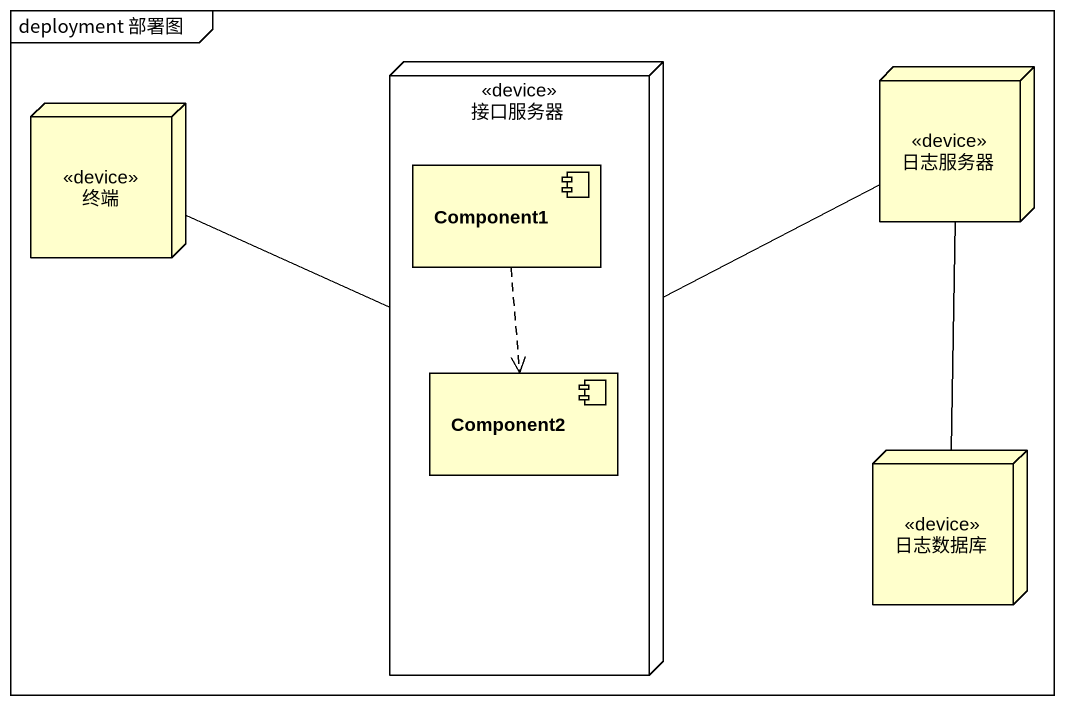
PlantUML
@startuml
mainframe deployment 部署图
node 终端 <<device>>
node 接口服务器 <<device>> {
  component Component1
  component Component2
}
node 日志服务器 <<device>>
node 日志数据库 <<device>>
终端 -right- 接口服务器
接口服务器 -right- 日志服务器
日志服务器 -- 日志数据库
Component1 ..> Component2
@enduml
